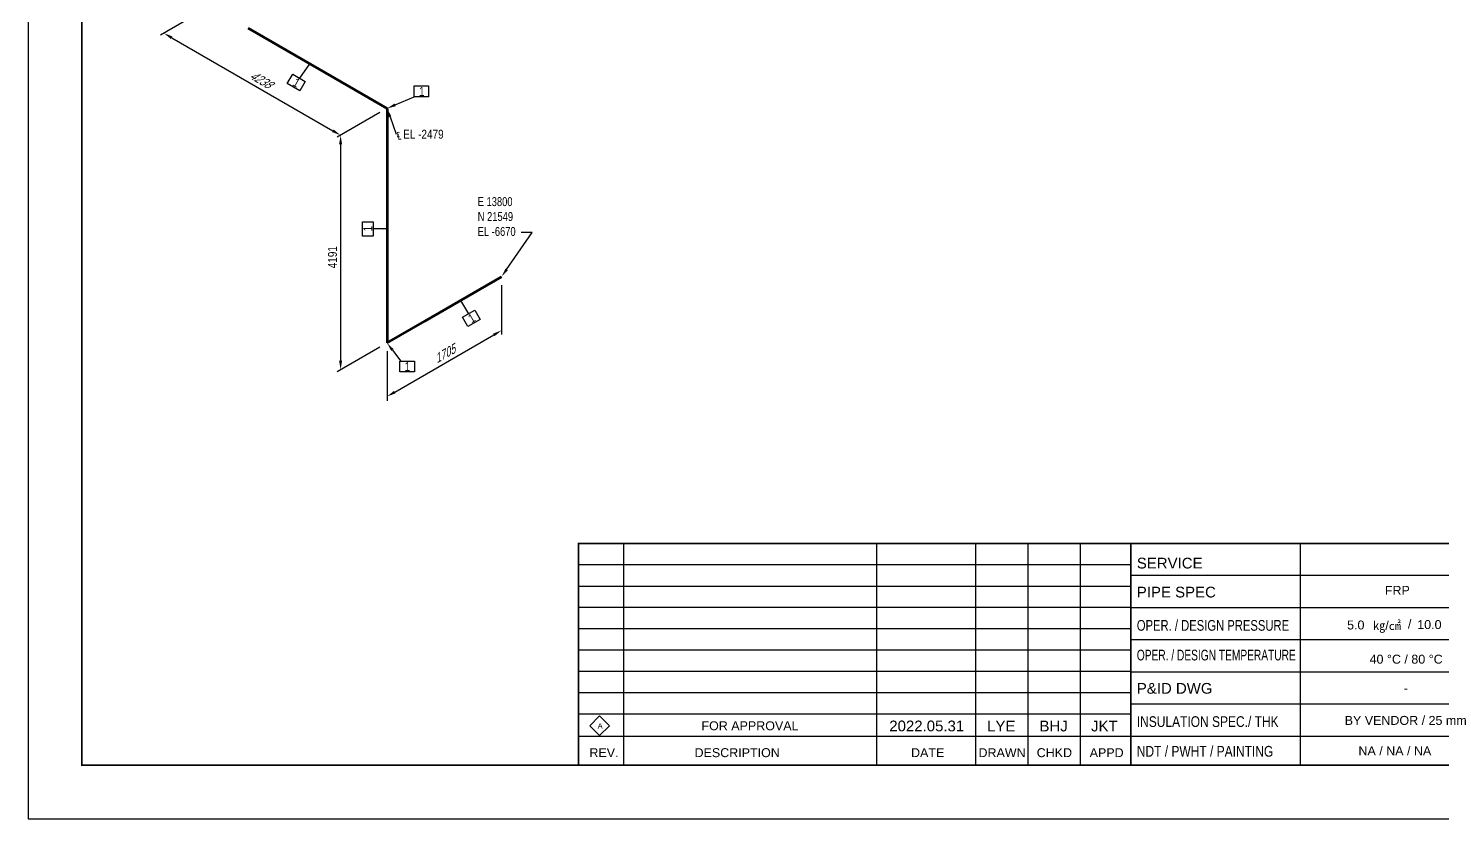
# Model space of a CAD drawing. Header units: millimetres. Extents: x 0 to 594, y 0 to 420.
# Drawn here: x 0 to 395.9, y 0 to 221.1 of the extents above; entities that cross this region are included whole.
import ezdxf
from ezdxf import colors
from ezdxf.entities.mleader import LeaderData, LeaderLine
from ezdxf.enums import TextEntityAlignment as Align
from ezdxf.math import Vec2, Vec3

# ---------------------------------------------------------------- set-up
doc = ezdxf.new("R2010")
doc.units = ezdxf.units.MM
doc.header["$LTSCALE"] = 0.25
for name, color, linetype in [('TITLE', 7, 'Continuous'), ('주석', 7, 'Continuous'), ('치수', 1, 'Continuous')]:
    doc.layers.add(name, color=color, linetype=linetype)
doc.layers.add('파이프', color=3, linetype='Continuous', lineweight=70)
doc.styles.add('AdskIsoAnnotation', font='arial.ttf', dxfattribs={"width": 0.8, "height": 1})
doc.styles.add('AdskIsoMetric', font='arial.ttf', dxfattribs={"width": 0.8, "height": 2.5})
doc.styles.add('AdskIsoMetric-30', font='arial.ttf', dxfattribs={"width": 0.8, "height": 2.5})
doc.styles.add('AdskIsoMetric30', font='arial.ttf', dxfattribs={"width": 0.8, "oblique": 30, "height": 2.5})
doc.styles.add('FF1', font='arial.ttf')
doc.styles.add('MtXpl_', font='')
doc.styles.add('RomanS', font='arial.ttf')
doc.styles.get("Standard").update_dxf_attribs({"font": 'arial.ttf'})
doc.styles.get('MtXpl_').set_extended_font_data('Gulim')
doc.dimstyles.new('AdskIsoMetric', dxfattribs={"dimtxt": 2.5, "dimasz": 2.5, "dimexe": 1, "dimexo": 2, "dimgap": 0.8, "dimtad": 1, "dimdec": 0, "dimrnd": 1, "dimzin": 0, "dimdsep": 46, "dimtxsty": 'AdskIsoMetric', "dimcen": 0, "dimclrt": 7, "dimadec": 0, "dimazin": 0, "dimtfac": 1, "dimtdec": 0, "dimtmove": 1, "dimatfit": 3, "dimfxl": 0, "dimfrac": 2, "dimtolj": 1, "dimtzin": 0, "dimarcsym": 0})

# ---------------------------------------------------------------- blocks, each defined once
blk = doc.blocks.new('*D22')
at = {"layer": 'Defpoints', "color": 0}
for p in [(132.46, 151.62), (132.46, 136.62), (100.4, 133.11)]:
    blk.add_point(p, dxfattribs=at)
at = {"layer": '치수', "color": 0, "lineweight": -2}
for p, q in [((132.46, 149.31), (132.46, 135.47)), ((102.56, 119.36), (130.3, 135.37)), ((100.4, 130.8), (100.4, 116.95))]:
    blk.add_line(p, q, dxfattribs=at)
at = {"layer": '치수', "color": 0}
for points in [[(130.09, 135.73), (130.5, 135.01), (132.46, 136.62)], [(102.35, 119.72), (102.77, 119), (100.4, 118.11)]]:
    blk.add_solid(points, dxfattribs=at)
at = {"layer": '치수', "color": 7, "insert": (116.43, 129.98), "char_height": 2.5, "attachment_point": 5, "rotation": 30, "style": 'AdskIsoMetric30'}
blk.add_mtext('\\A1;1705', dxfattribs=at)
blk = doc.blocks.new('*D23')
at = {"layer": 'Defpoints', "color": 0}
for p in [(100.4, 198.72), (100.4, 133.11), (87.41, 125.61)]:
    blk.add_point(p, dxfattribs=at)
at = {"layer": '치수', "color": 0, "lineweight": -2}
for p, q in [((98.4, 197.57), (86.41, 190.65)), ((87.41, 188.72), (87.41, 128.11)), ((98.4, 131.95), (86.41, 125.03))]:
    blk.add_line(p, q, dxfattribs=at)
at = {"layer": '치수', "color": 0}
for points in [[(86.99, 188.72), (87.82, 188.72), (87.41, 191.22)], [(86.99, 128.11), (87.82, 128.11), (87.41, 125.61)]]:
    blk.add_solid(points, dxfattribs=at)
at = {"layer": '치수', "color": 7, "insert": (85.14, 157.11), "char_height": 2.5, "attachment_point": 5, "rotation": 90, "style": 'AdskIsoMetric-30'}
blk.add_mtext('\\A1;4191', dxfattribs=at)
blk = doc.blocks.new('*D24')
at = {"layer": 'Defpoints', "color": 0}
for p in [(50.96, 227.26), (100.4, 198.72), (87.41, 191.22)]:
    blk.add_point(p, dxfattribs=at)
at = {"layer": '치수', "color": 0, "lineweight": -2}
for p, q in [((48.96, 226.11), (36.97, 219.19)), ((40.14, 218.51), (85.24, 192.47)), ((98.4, 197.57), (86.41, 190.65))]:
    blk.add_line(p, q, dxfattribs=at)
at = {"layer": '치수', "color": 0}
for points in [[(40.35, 218.87), (39.93, 218.15), (37.97, 219.76)], [(85.45, 192.83), (85.03, 192.11), (87.41, 191.22)]]:
    blk.add_solid(points, dxfattribs=at)
at = {"layer": '치수', "color": 7, "insert": (64.96, 206.8), "char_height": 2.5, "attachment_point": 5, "rotation": 330, "style": 'AdskIsoMetric30'}
blk.add_mtext('\\A1;4238', dxfattribs=at)
blk = doc.blocks.new('절곡부-1-Iso2DSkew180')
at = {"color": 0, "linetype": 'ByBlock', "lineweight": -2, "extrusion": (0.707107, -0.408248, 0.57735)}
for p, q in [((0, 12.25), (0, 0)), ((0, 0), (10.61, 6.12)), ((0, 0), (0, 0))]:
    blk.add_line(p, q, dxfattribs=at)
blk = doc.blocks.new('절곡부-1-Iso2DSkew90')
at = {"color": 0, "linetype": 'ByBlock', "lineweight": -2, "extrusion": (0.707107, 0.408248, -0.57735)}
for p, q in [((-10.61, 6.12), (0, 0)), ((0, 0), (0, -12.25)), ((0, 0), (0, 0))]:
    blk.add_line(p, q, dxfattribs=at)
blk = doc.blocks.new('AnnoRect')
at = {"color": 0, "linetype": 'ByBlock', "lineweight": -2}
blk.add_wipeout([(-0.81, -0.6), (-0.81, 0.6), (0.81, 0.6), (0.81, -0.6)], dxfattribs=at)
blk.add_lwpolyline([(-0.81, -0.6), (-0.81, 0.6), (0.81, 0.6), (0.81, -0.6)], close=True, dxfattribs=at)
at = {"color": 0, "linetype": 'ByBlock', "lineweight": -2, "style": 'AdskIsoAnnotation', "width": 0.8}
blk.add_attdef('XX', text='', height=1, dxfattribs=at).set_placement((0, 0), align=Align.MIDDLE_CENTER)

msp = doc.modelspace()

# ---------------------------------------------------------------- linework, layer by layer
at = {"linetype": 'ByBlock', "lineweight": -2}
for p, q in [((166.559, 77), (166.559, 15.0687)), ((237.417, 77), (237.417, 15.0687)), ((265.0816, 77), (265.0816, 15.0687)), ((279.7211, 77), (279.7211, 15.0687)), ((294.3605, 77), (294.3605, 15.0687)), ((356, 77), (356, 15))]:
    msp.add_line(p, q, dxfattribs=at)
for p, q in [((308.5763, 71), (154, 71)), ((415, 68), (308.5763, 68)), ((308.5763, 65), (154, 65)), ((308.5763, 59.076), (154, 59.076)), ((415, 59), (308.5763, 59)), ((308.5763, 53.076), (154, 53.076)), ((415, 50), (308.5763, 50)), ((308.5763, 47.1521), (154, 47.1521)), ((308.5763, 41.1521), (154, 41.1521)), ((415, 41), (308.5763, 41)), ((308.5763, 35.2281), (154, 35.2281)), ((415, 32), (308.5763, 32)), ((308.5763, 29.2281), (154, 29.2281)), ((308.5763, 23), (154, 23)), ((415, 23), (308.5763, 23))]:
    msp.add_line(p, q)
at = {"linetype": 'ByBlock', "lineweight": -2, "const_width": 0.5}
for points in [[(415, 77), (154, 77), (154, 15)], [(308.5763, 77), (308.5763, 15.1328)]]:
    msp.add_lwpolyline(points, dxfattribs=at)
at = {"layer": 'TITLE', "color": 7, "linetype": 'Continuous'}
msp.add_lwpolyline([(159.9027, 23.2613), (162.6403, 25.999), (159.9027, 28.7366), (157.1651, 25.999)], close=True, dxfattribs=at)
at = {"layer": '파이프'}
for points in [[(61.5704, 221.1403), (89.7899, 204.8477)], [(100.3965, 186.4765), (100.3965, 145.3552)], [(111.0031, 139.2315), (132.4602, 151.6198)]]:
    msp.add_lwpolyline(points, dxfattribs=at)

# ---------------------------------------------------------------- block references
for name, p in [('절곡부-1-Iso2DSkew90', (100.3965, 198.724)), ('절곡부-1-Iso2DSkew180', (100.3965, 133.1078))]:
    msp.add_blockref(name, p, dxfattribs=at)

# ---------------------------------------------------------------- texts
at = {"color": 7, "linetype": 'ByBlock', "lineweight": -2, "style": 'RomanS'}
for s, p in [('SERVICE', (310.25, 70.006)), ('PIPE SPEC', (310.25, 61.8976)), ('P&ID DWG ', (310.25, 34.9726))]:
    msp.add_text(s, height=3, dxfattribs=at).set_placement(p)
at = {"color": 7, "style": 'AdskIsoMetric'}
for s, p in [('FRP', (379.6687, 62.646)), ('5.0', (369.103, 52.9462)), ('㎏/㎠', (376.3782, 52.8069)), ('/', (386.1261, 53.2022)), ('10.0', (388.7325, 53.0638)), ('40 %%DC / 80 %%DC', (375.399, 43.3833)), ('NA / NA / NA', (372.2839, 17.7298))]:
    msp.add_text(s, height=2.5, dxfattribs=at).set_placement(p)
at = {"color": 7, "linetype": 'ByBlock', "lineweight": -2, "style": 'RomanS'}
for s, width, p in [('OPER. / DESIGN PRESSURE', 0.75, (310.25, 52.5893)), ('OPER. / DESIGN TEMPERATURE', 0.68, (310.25, 44.281)), ('INSULATION SPEC./ THK', 0.8, (310.25, 25.6643)), ('NDT / PWHT / PAINTING', 0.8, (310.25, 17.356))]:
    msp.add_text(s, height=3, dxfattribs=dict(at, width=width)).set_placement(p)
at = {"color": 7, "style": 'AdskIsoMetric'}
for s, p in [('-', (385.5, 36.5)), ('BY VENDOR / 25 mm', (385.5, 27.5)), ('FOR APPROVAL', (201.988, 26))]:
    msp.add_text(s, height=2.5, dxfattribs=at).set_placement(p, align=Align.MIDDLE_CENTER)
at = {"color": 7, "linetype": 'ByBlock', "lineweight": -2, "style": 'RomanS'}
for s, p in [('REV.', (161.1158, 17.2245)), ('DESCRIPTION', (198.4012, 17.2245)), ('DATE', (251.7185, 17.2245)), ('DRAWN', (272.5302, 17.2245)), ('CHKD', (287.1697, 17.2245)), ('APPD', (301.8091, 17.2245))]:
    msp.add_text(s, height=2.5, dxfattribs=at).set_placement(p, align=Align.CENTER)
at = {"color": 7}
for tag, p in [('2022.05.31', (251.4515, 24.4518)), ('LYE', (272.32, 24.4243)), ('BHJ', (286.9594, 24.4243)), ('JKT', (301.1751, 24.4243))]:
    msp.add_attdef(tag, text='', height=3, dxfattribs=at).set_placement(p, align=Align.CENTER)
at = {"layer": 'TITLE', "color": 7, "linetype": 'Continuous', "style": 'FF1'}
msp.add_text('A', height=1.4952, dxfattribs=at).set_placement((159.3541, 25.2225))
at = {"layer": '주석', "style": 'MtXpl_', "width": 0.8}
for s, p in [('E 13800', (125.779, 171.3964)), ('N 21549', (125.7872, 167.2195)), ('EL -6670', (125.779, 163.0426))]:
    msp.add_text(s, height=2.5, dxfattribs=at).set_placement(p)
at = {"layer": '주석', "insert": (103, 190), "char_height": 2.5, "attachment_point": 7, "style": 'AdskIsoAnnotation'}
msp.add_mtext('{\\Q0;℄ EL -2479}', dxfattribs=at)

# ---------------------------------------------------------------- dimensions: what is measured, and where the dimension line sits
at = {"layer": '치수'}
for base, p1, p2, angle, text, override, picture, middle in [((87.4061, 191.224), (50.9638, 227.264), (100.3965, 198.724), 330, '4238', {"dimtad": 0, "dimlfac": 74.255104, "dimtxsty": 'AdskIsoMetric30', "dimse1": 0, "dimse2": 0, "dimsd1": 0, "dimsd2": 0, "dimtmove": 1}, '*D24', (64.9569, 206.8029)), ((87.4061, 125.6078), (100.3965, 198.724), (100.3965, 133.1078), 270, '4191', {"dimtad": 0, "dimlfac": 63.865327, "dimtxsty": 'AdskIsoMetric-30', "dimse1": 0, "dimse2": 0, "dimsd1": 0, "dimsd2": 0, "dimtmove": 1}, '*D23', (85.1398, 157.1074)), ((132.4602, 136.6198), (100.3965, 133.1078), (132.4602, 151.6198), 30, '1705', {"dimtad": 0, "dimlfac": 46.055885, "dimtxsty": 'AdskIsoMetric30', "dimse1": 0, "dimse2": 0, "dimsd1": 0, "dimsd2": 0, "dimtmove": 1}, '*D22', (116.4284, 129.9807))]:
    dim = msp.add_linear_dim(base=base, p1=p1, p2=p2, angle=angle, text=text, dimstyle='AdskIsoMetric', override=override, dxfattribs=at)
    dim.commit()
    dim.dimension.update_dxf_attribs({"geometry": picture, "text_midpoint": middle, "dimtype": 160})

# ---------------------------------------------------------------- leaders
at = {"layer": '주석'}
ml = msp.add_multileader_mtext('Standard', dxfattribs=at)
ml.set_content('')
ml.set_leader_properties()
ml.build(insert=Vec2(0, 0))
ml.multileader.update_dxf_attribs({"dogleg_length": 0, "arrow_head_size": 0})
ctx = ml.context
ctx.base_point, ctx.arrow_head_size = Vec3(75.8714, 207.2289), 0
notes = []
notes.append((ctx, [(0, (1, 1, 0), (75.8714, 207.2289), (-1, 0), 0, [(0, [(78.7165, 211.241)], 0, [])])]))
ctx.mtext, ml.multileader.dxf.content_type = None, 0
ml = msp.add_multileader_mtext('Standard', dxfattribs=at)
ml.set_content('')
ml.set_leader_properties()
ml.build(insert=Vec2(0, 0))
ml.multileader.update_dxf_attribs({"dogleg_length": 0, "arrow_head_size": 2.5})
ctx = ml.context
ctx.base_point, ctx.arrow_head_size = Vec3(108, 202), 2.5
notes.append((ctx, [(0, (1, 1, 0), (108, 202), (-1, 0), 0, [(0, [(100.3965, 198.724)], 0, [])])]))
ctx.mtext, ml.multileader.dxf.content_type = None, 0
ml = msp.add_multileader_mtext('Standard', dxfattribs=at)
ml.set_content('')
ml.set_leader_properties()
ml.build(insert=Vec2(0, 0))
ml.multileader.update_dxf_attribs({"dogleg_length": 0, "arrow_head_size": 2.5})
ctx = ml.context
ctx.base_point, ctx.arrow_head_size = Vec3(103, 191.5529), 2.5
notes.append((ctx, [(0, (1, 1, 0), (103, 191.5529), (-1, 0), 0, [(0, [(100.3965, 198.724)], 0, [])])]))
ctx.mtext, ml.multileader.dxf.content_type = None, 0
ml = msp.add_multileader_mtext('Standard', dxfattribs=at)
ml.set_content('')
ml.set_leader_properties()
ml.build(insert=Vec2(0, 0))
ml.multileader.update_dxf_attribs({"dogleg_length": 0, "arrow_head_size": 0})
ctx = ml.context
ctx.base_point, ctx.arrow_head_size = Vec3(96.5, 165), 0
notes.append((ctx, [(0, (1, 1, 0), (96.5, 165), (-1, 0), 0, [(0, [(100.3965, 165)], 0, [])])]))
ctx.mtext, ml.multileader.dxf.content_type = None, 0
ml = msp.add_multileader_mtext('Standard', dxfattribs=at)
ml.set_content('')
ml.set_leader_properties()
ml.build(insert=Vec2(0, 0))
ml.multileader.update_dxf_attribs({"dogleg_length": 3.0619, "arrow_head_size": 2.5})
ctx = ml.context
ctx.base_point, ctx.arrow_head_size = Vec3(137.9381, 164), 2.5
notes.append((ctx, [(0, (1, 1, 0), (141, 164), (-1, 0), 3.0619, [(0, [(132.4602, 151.6198)], 0, [])])]))
ctx.mtext, ml.multileader.dxf.content_type = None, 0
ml = msp.add_multileader_mtext('Standard', dxfattribs=at)
ml.set_content('')
ml.set_leader_properties()
ml.build(insert=Vec2(0, 0))
ml.multileader.update_dxf_attribs({"dogleg_length": 0, "arrow_head_size": 0})
ctx = ml.context
ctx.base_point, ctx.arrow_head_size = Vec3(123.2282, 141.2864), 0
notes.append((ctx, [(0, (1, 1, 0), (123.2282, 141.2864), (-1, 0), 0, [(0, [(120.9986, 145.0024)], 0, [])])]))
ctx.mtext, ml.multileader.dxf.content_type = None, 0
ml = msp.add_multileader_mtext('Standard', dxfattribs=at)
ml.set_content('')
ml.set_leader_properties()
ml.build(insert=Vec2(0, 0))
ml.multileader.update_dxf_attribs({"dogleg_length": 0, "arrow_head_size": 2.5})
ctx = ml.context
ctx.base_point, ctx.arrow_head_size = Vec3(104.2857, 128), 2.5
notes.append((ctx, [(0, (1, 1, 0), (104.2857, 128), (-1, 0), 0, [(0, [(100.3965, 133.1078)], 0, [])])]))
ctx.mtext, ml.multileader.dxf.content_type = None, 0
for ctx, leaders in notes:
    for number, flags, end, landing, length, lines in leaders:
        leader = LeaderData()
        leader.index, (leader.has_last_leader_line, leader.has_dogleg_vector, leader.attachment_direction) = number, flags
        leader.last_leader_point, leader.dogleg_vector, leader.dogleg_length = Vec3(end), Vec3(landing), length
        for number, points, colour, breaks in lines:
            line = LeaderLine()
            line.index, line.vertices, line.color, line.breaks = number, Vec3.list(points), colors.encode_raw_color(colour), breaks
            leader.lines.append(line)
        ctx.leaders.append(leader)

# ---------------------------------------------------------------- next in the draw order: block references
ref = msp.add_blockref('AnnoRect', (75, 206), dxfattribs=dict(at, xscale=2.500000000000001, yscale=2.500000000000001, zscale=2.500000000000001, rotation=329.9999998788913))
ref.add_attrib('XX_001', '1', (73.79, 205.2493), dxfattribs={"layer": '0', "color": 0, "linetype": 'ByBlock', "lineweight": -2, "height": 2.5, "rotation": 330, "style": 'AdskIsoAnnotation', "width": 0.8})
ref = msp.add_blockref('AnnoRect', (110.0238, 203.5), dxfattribs=dict(at, xscale=2.5, yscale=2.5, zscale=2.5))
ref.add_attrib('XX_001', '1', (109.3512, 202.2449), dxfattribs={"layer": '0', "color": 0, "linetype": 'ByBlock', "lineweight": -2, "height": 2.5, "style": 'AdskIsoAnnotation', "width": 0.8})
ref = msp.add_blockref('AnnoRect', (95, 165), dxfattribs=dict(at, xscale=2.500000000000001, yscale=2.500000000000001, zscale=2.500000000000001, rotation=89.999999881103))
ref.add_attrib('XX_001', '1', (96.2551, 164.3274), dxfattribs={"layer": '0', "color": 0, "linetype": 'ByBlock', "lineweight": -2, "height": 2.5, "rotation": 90, "style": 'AdskIsoAnnotation', "width": 0.8})
ref = msp.add_blockref('AnnoRect', (124, 140), dxfattribs=dict(at, xscale=2.5, yscale=2.5, zscale=2.5, rotation=29.99999988108159))
ref.add_attrib('XX_001', '1', (124.0451, 138.5767), dxfattribs={"layer": '0', "color": 0, "linetype": 'ByBlock', "lineweight": -2, "height": 2.5, "rotation": 30, "style": 'AdskIsoAnnotation', "width": 0.8})
ref = msp.add_blockref('AnnoRect', (106.0238, 126.5), dxfattribs=dict(at, xscale=2.5, yscale=2.5, zscale=2.5))
ref.add_attrib('XX_001', '1', (105.3512, 125.2449), dxfattribs={"layer": '0', "color": 0, "linetype": 'ByBlock', "lineweight": -2, "height": 2.5, "style": 'AdskIsoAnnotation', "width": 0.8})

# ---------------------------------------------------------------- next in the draw order: linework, layer by layer
msp.add_lwpolyline([(0, 0), (594, 0), (594, 420), (0, 420)], close=True)
at = {"const_width": 0.5}
msp.add_lwpolyline([(15, 15), (579, 15), (579, 405), (15, 405)], close=True, dxfattribs=at)

doc.saveas('drawing.dxf')
